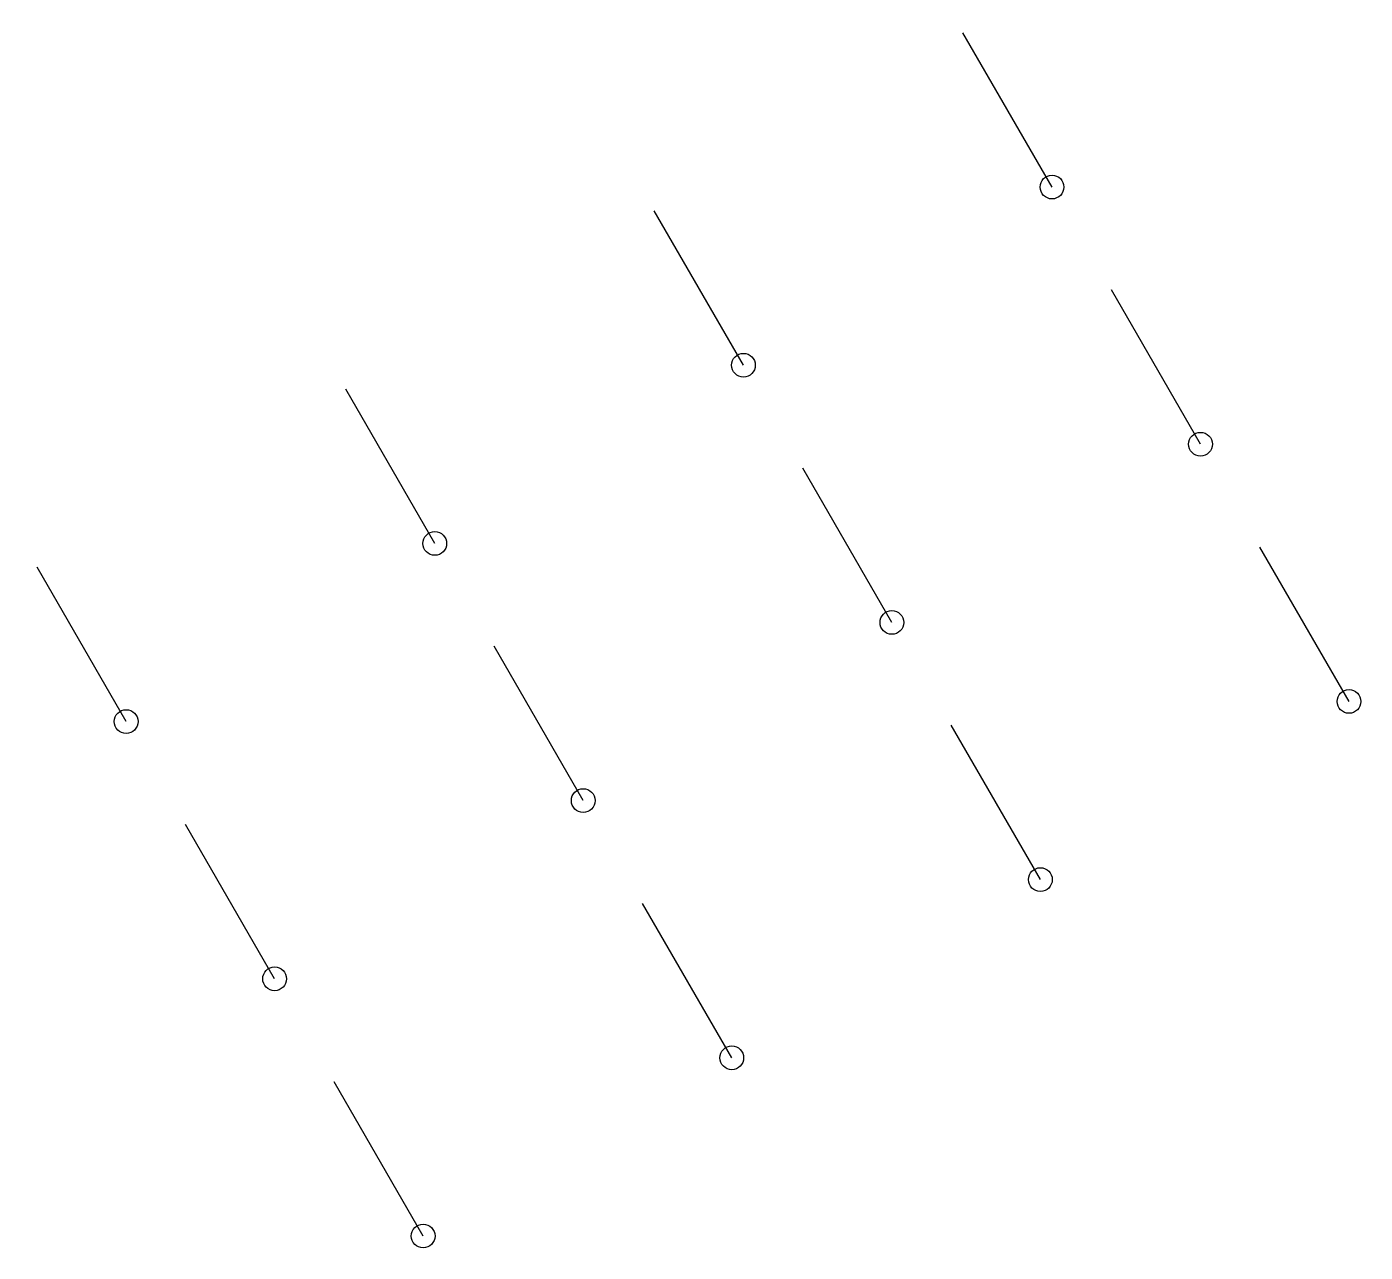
# Model space of a CAD drawing. Header units: metres. Extents: x -6.7 to 15.9, y -0.3 to 20.4.
import ezdxf

# ---------------------------------------------------------------- set-up
doc = ezdxf.new("R2010")
doc.units = ezdxf.units.M

# ---------------------------------------------------------------- blocks, each defined once
blk = doc.blocks.new('POSTE')
blk.add_line((0, 0), (0, 3))
blk.add_circle((0, 0), 0.2)

msp = doc.modelspace()

# ---------------------------------------------------------------- block references
at = {"rotation": 30, "row_count": 3, "column_count": 4, "row_spacing": 5, "column_spacing": 6}
msp.add_blockref('POSTE', (0, 0), dxfattribs=at)

doc.saveas('drawing.dxf')
